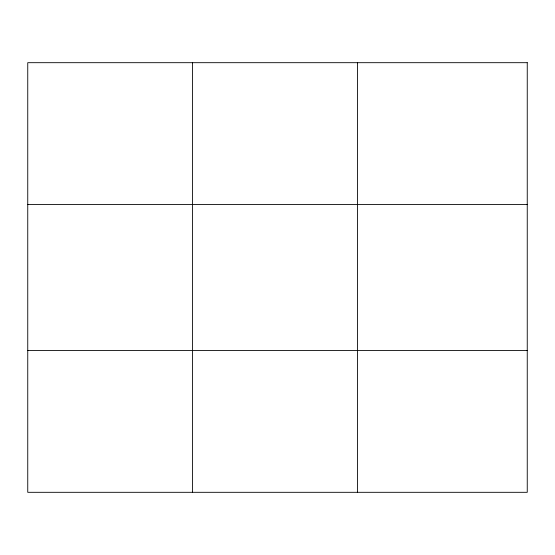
<?xml version="1.0" encoding="UTF-8"?>
<svg xmlns="http://www.w3.org/2000/svg" width="555" height="555" viewBox="0 0 555 555"><rect width="100%" height="100%" fill="white"/><g stroke="black" fill="none" stroke-linecap="round" stroke-linejoin="round"><path stroke-width="0.83" d="M192.585 492.313L192.585 62.687M357.42 492.313L357.42 62.687M27.75 204.462L527.25 204.462M27.75 350.538L527.25 350.538M527.25 62.687L527.25 492.313L27.75 492.313L27.75 62.687L527.25 62.687"/></g></svg>
